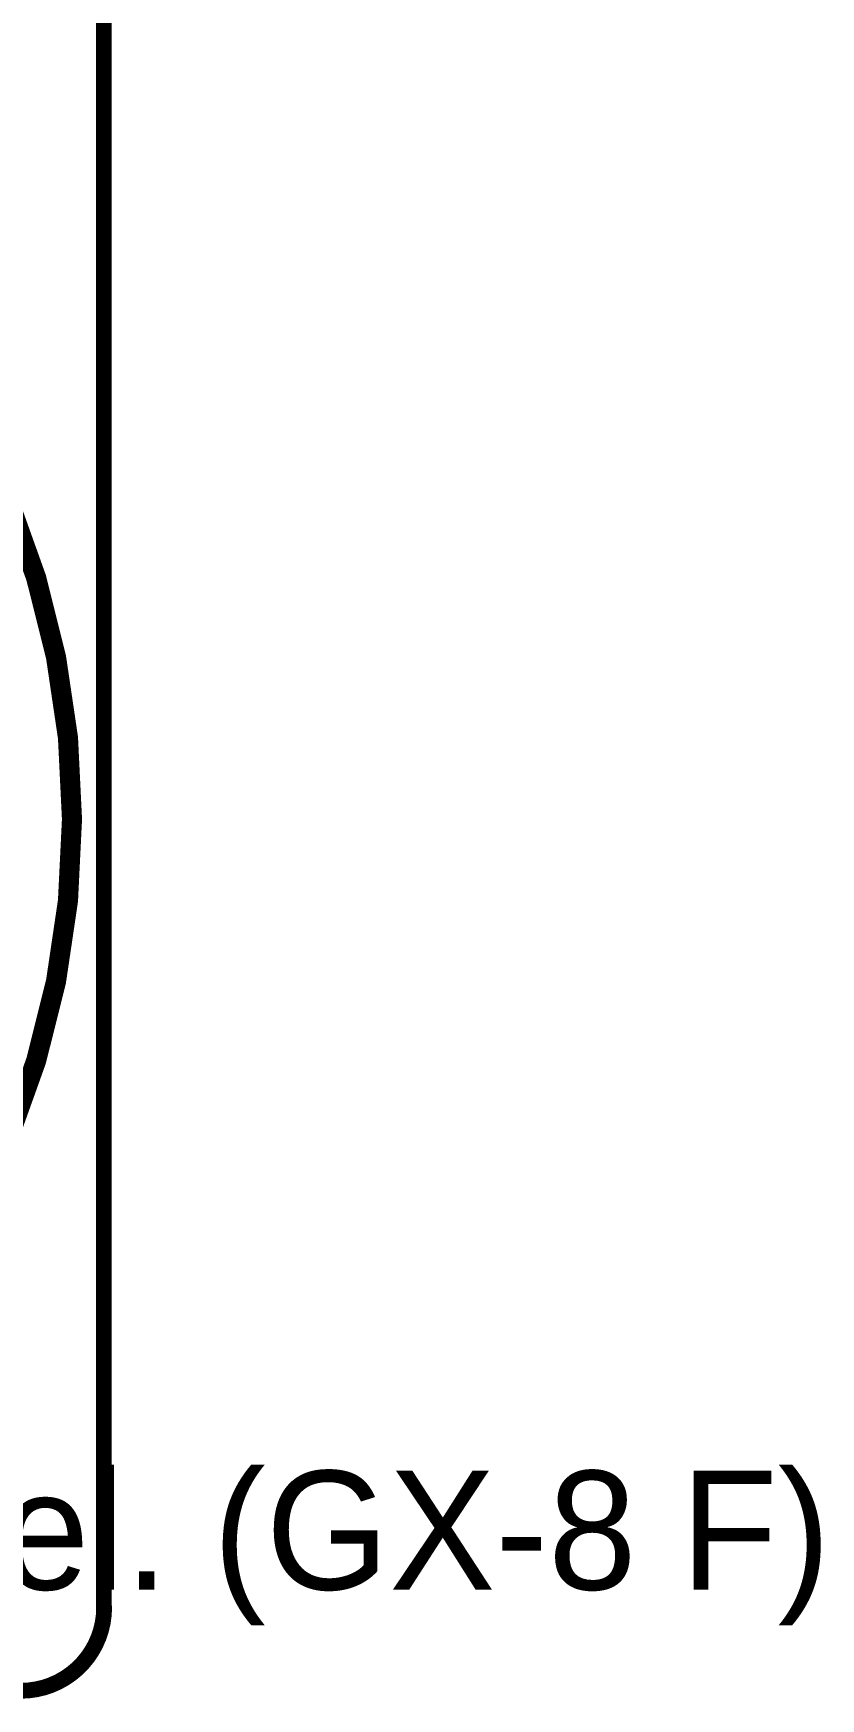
# Model space of a CAD drawing. Header units: millimetres. Extents: x 38.3 to 116.8, y 314 to 397.1.
# Drawn here: x 106.85 to 116.79, y 314 to 335.03 of the extents above; entities that cross this region are included whole.
import ezdxf

# ---------------------------------------------------------------- set-up
doc = ezdxf.new("R2010")
doc.units = ezdxf.units.MM
for name, color, linetype in [('BottomLayer', 5, 'Continuous'), ('Mechanical1', 6, 'Continuous'), ('TopLayer', 1, 'Continuous'), ('TopOverlay', 2, 'Continuous')]:
    doc.layers.add(name, color=color, linetype=linetype)

# ---------------------------------------------------------------- blocks, each defined once
blk = doc.blocks.new('GX_8_87')
at = {"layer": 'Mechanical1'}
for points, const_width in [([(8.625, -3.87, 1), (-12.375, -3.87, 1)], 0.254), ([(8.561, -3.87, 1), (8.688, -3.87, 1)], 0.127)]:
    blk.add_lwpolyline(points, format="xyb", close=True, dxfattribs=dict(at, const_width=const_width))

msp = doc.modelspace()

# ---------------------------------------------------------------- linework, layer by layer
at = {"layer": 'BottomLayer'}
for p, q in [((107.74, 395.95), (107.74, 315.101)), ((107.74, 315.101), (107.73, 314.975)), ((107.704, 314.843), (107.624, 314.652)), ((107.73, 314.975), (107.704, 314.843)), ((107.624, 314.652), (107.509, 314.479)), ((107.509, 314.479), (107.363, 314.333)), ((107.19, 314.218), (106.999, 314.138)), ((107.363, 314.333), (107.19, 314.218)), ((106.861, 314.111), (106.738, 314.099)), ((106.999, 314.138), (106.861, 314.111))]:
    msp.add_line(p, q, dxfattribs=at)
at = {"layer": 'Mechanical1', "const_width": 0.2}
msp.add_lwpolyline([(107.74, 315.101), (107.74, 395.95)], dxfattribs=at)
msp.add_lwpolyline([(107.744, 315.15, -0.414214), (106.692, 314.098)], format="xyb", dxfattribs=at)
at = {"layer": 'Mechanical1', "const_width": 0.1}
for points in [[(107.69, 315.101, 1), (107.79, 315.101, 1)], [(107.694, 315.15, 1), (107.794, 315.15, 1)]]:
    msp.add_lwpolyline(points, format="xyb", close=True, dxfattribs=at)
at = {"layer": 'TopLayer'}
for p, q in [((107.743, 358.217), (107.74, 315.101)), ((107.74, 315.101), (107.73, 314.975)), ((107.704, 314.843), (107.624, 314.652)), ((107.73, 314.975), (107.704, 314.843)), ((107.624, 314.652), (107.509, 314.479)), ((107.509, 314.479), (107.363, 314.333)), ((107.19, 314.218), (106.999, 314.138)), ((107.363, 314.333), (107.19, 314.218)), ((106.861, 314.111), (106.738, 314.099)), ((106.999, 314.138), (106.861, 314.111))]:
    msp.add_line(p, q, dxfattribs=at)

# ---------------------------------------------------------------- block references
msp.add_blockref('GX_8_87', (98.713, 328.972))

# ---------------------------------------------------------------- texts
at = {"layer": 'TopOverlay'}
msp.add_text('To TS50 Front Panel. (GX-8 F)', height=1.5, dxfattribs=at).set_placement((89.384, 315.375))

doc.saveas('drawing.dxf')
